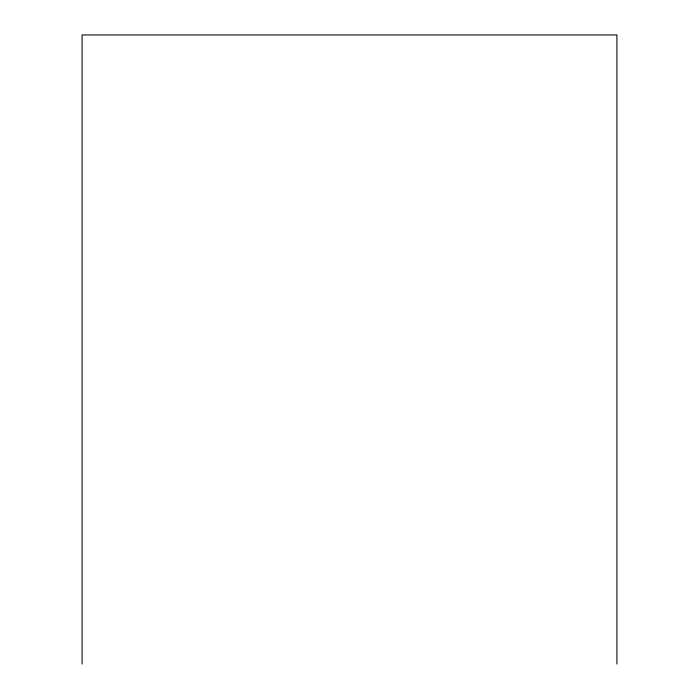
<?xml version="1.0" encoding="UTF-8"?>
<svg xmlns="http://www.w3.org/2000/svg" width="699" height="699" viewBox="0 0 699 699"><rect width="100%" height="100%" fill="white"/><g stroke="black" fill="none" stroke-linecap="round" stroke-linejoin="round"><path stroke-width="1.05" d="M616.92 664.05L616.92 34.95L82.08 34.95L82.08 664.05"/></g></svg>
